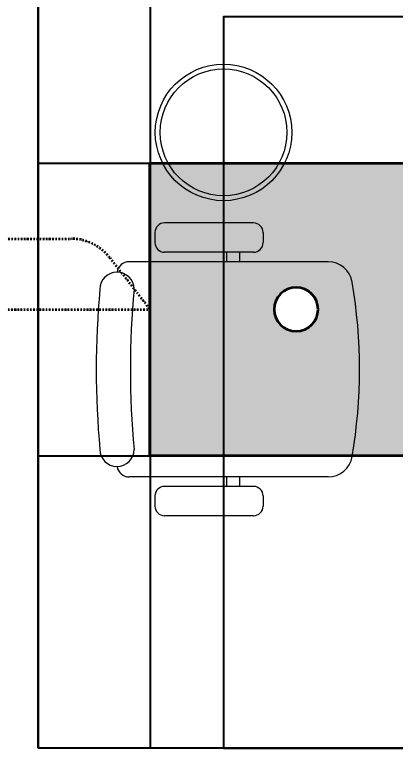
# Model space of a CAD drawing. Extents: x -12260 to 184725, y -29287 to 19916.
# Drawn here: x 34927 to 35708, y -12830 to -11326 of the extents above; entities that cross this region are included whole.
import ezdxf
from ezdxf.enums import TextEntityAlignment as Align

# ---------------------------------------------------------------- set-up
doc = ezdxf.new("R2010")
doc.units = 0
doc.header["$LTSCALE"] = 0.25
doc.linetypes.add('DASHDOT', pattern=[25.4, 12.7, -6.35, 0, -6.35])
doc.layers.add('01-First Floor-FUR$0$FALSE CEILING', color=251, linetype='Continuous')
doc.layers.add('01-First Floor-FUR$0$X-WHITE glass', color=255, linetype='Continuous')
for name, color, linetype, lineweight in [('01-First Floor-FUR$0$LOADING', 253, 'Continuous', 5), ('01-First Floor-FUR$0$NEW Wall', 166, 'Continuous', 5), ('E-LITE-CIRC-NUMB', 6, 'Continuous', 25), ('E-LITE-CLNG', 150, 'Continuous', 35), ('E-LITE-CLNG-CNDT', 6, 'DASHDOT', 35), ('E-LITE-CTRL', 6, 'Continuous', 25), ('E-LITE-IDEN', 6, 'Continuous', 25)]:
    doc.layers.add(name, color=color, linetype=linetype, lineweight=lineweight)
doc.styles.add('DC_SIMPLEX', font='SIMPLEX.shx', dxfattribs={"width": 0.7})

# ---------------------------------------------------------------- blocks, each defined once
blk = doc.blocks.new('*U228')
h = blk.add_hatch(color=254)
h.dxf.hatch_style = 1
h.paths.add_polyline_path([(-300, 300), (-300, -300), (300, -300), (300, 300)])
edge = h.paths.add_edge_path(flags=16)
edge.add_arc((0, 0), 45, 0, 360)
blk.add_lwpolyline([(-300, 300), (-300, -300), (300, -300), (300, 300)], close=True)
blk.add_circle((0, 0), 45)
at = {"layer": 'E-LITE-CIRC-NUMB', "style": 'DC_SIMPLEX', "width": 0.7, "flags": 8}
blk.add_attdef('CIRCUIT', text='', height=200, rotation=0, dxfattribs=at).set_placement((-473.9, 300), align=Align.RIGHT)
at = {"layer": 'E-LITE-CTRL', "style": 'DC_SIMPLEX', "width": 0.7, "flags": 8}
blk.add_attdef('CONTROL', (1118.9, -935), '', height=200, rotation=360, dxfattribs=at)
at = {"layer": 'E-LITE-IDEN', "style": 'DC_SIMPLEX', "width": 0.7, "flags": 8}
blk.add_attdef('TYPE', (460.4, 457.6), '', height=200, rotation=360, dxfattribs=at)
blk = doc.blocks.new('01-First Floor-FUR$0$WM00001-P')
at = {"layer": '01-First Floor-FUR$0$LOADING'}
for radius in [0.14, 0.13]:
    blk.add_circle((0, 0), radius, dxfattribs=at)
blk = doc.blocks.new('*X334')
at = {"color": 0}
for p, q in [((5, 3), (5, 3)), ((5, 3), (5, 3)), ((5, 3), (5, 3)), ((5, 3), (5, 3)), ((5, 3), (5, 3)), ((5, 3), (5, 3)), ((5, 3), (5, 3)), ((5, 3), (5, 3)), ((5, 3), (5, 3)), ((5, 3), (5, 3)), ((5, 3), (5, 3)), ((5, 3), (5, 3)), ((5, 3), (5, 3)), ((5, 3), (5, 3)), ((5, 3), (5, 3)), ((5, 3), (5, 3)), ((5, 3), (5, 3)), ((5, 3), (5, 3)), ((5, 3), (5, 3)), ((5, 3), (5, 3)), ((5, 3), (5, 3)), ((5, 3), (5, 3)), ((5, 3), (5, 3)), ((5, 3), (5, 3)), ((5, 3), (5, 3)), ((5, 3), (5, 3)), ((5, 3), (5, 3)), ((5, 3), (5, 3)), ((5, 3), (5, 3)), ((5, 3), (5, 3)), ((5, 3), (5, 3)), ((5, 3), (5, 3)), ((5, 3), (5, 3)), ((5, 3), (5, 3)), ((5, 3), (5, 3)), ((5, 3), (5, 3)), ((5, 3), (5, 3)), ((5, 3), (5, 3)), ((5, 3), (5, 3)), ((5, 3), (5, 3)), ((5, 3), (5, 3)), ((5, 3), (5, 3)), ((5, 3), (5, 3)), ((5, 3), (5, 3)), ((5, 3), (5, 3)), ((5, 3), (5, 3)), ((5, 3), (5, 3)), ((5, 3), (5, 3)), ((5, 3), (5, 3)), ((5, 3), (5, 3)), ((5, 3), (5, 3)), ((5, 3), (5, 3)), ((5, 3), (5, 3)), ((5, 3), (5, 3)), ((5, 3), (5, 3)), ((5, 3), (5, 3)), ((5, 3), (5, 3)), ((5, 3), (5, 3)), ((5, 3), (5, 3)), ((5, 3), (5, 3)), ((5, 3), (5, 3)), ((5, 3), (5, 3)), ((5, 3), (5, 3)), ((5, 3), (5, 3)), ((5, 3), (5, 3)), ((5, 3), (5, 3)), ((6, 3), (5, 3)), ((5, 3), (5, 3)), ((6, 3), (5, 3)), ((5, 3), (5, 3)), ((6, 3), (5, 3)), ((5, 3), (5, 3)), ((6, 3), (5, 3)), ((5, 3), (5, 3)), ((5, 3), (5, 3)), ((5, 3), (5, 3)), ((5, 3), (5, 3)), ((5, 3), (5, 3)), ((5, 3), (5, 3)), ((5, 3), (5, 3)), ((5, 3), (5, 3)), ((5, 3), (5, 3)), ((5, 3), (5, 3)), ((5, 3), (5, 3)), ((5, 3), (5, 3)), ((5, 3), (5, 3)), ((5, 3), (5, 3)), ((5, 3), (5, 3)), ((5, 3), (5, 3)), ((5, 3), (5, 3)), ((5, 3), (5, 3)), ((5, 3), (5, 3)), ((5, 3), (5, 3)), ((5, 3), (5, 3)), ((5, 3), (5, 3)), ((5, 3), (5, 3)), ((6, 3), (6, 3)), ((6, 3), (6, 3)), ((6, 3), (6, 3)), ((6, 3), (6, 3)), ((6, 3), (6, 3)), ((6, 3), (6, 3)), ((6, 3), (6, 3)), ((6, 3), (6, 3)), ((6, 3), (6, 3)), ((6, 3), (6, 3)), ((6, 3), (6, 3)), ((6, 3), (6, 3)), ((6, 3), (6, 3)), ((6, 3), (6, 3)), ((6, 3), (6, 3)), ((6, 3), (6, 3)), ((6, 3), (6, 3)), ((6, 3), (6, 3)), ((6, 3), (6, 3)), ((6, 3), (6, 3)), ((6, 3), (6, 3)), ((6, 3), (6, 3)), ((6, 3), (6, 3)), ((6, 3), (6, 3)), ((6, 3), (6, 3)), ((6, 3), (6, 3)), ((6, 3), (6, 3)), ((6, 3), (6, 3)), ((6, 3), (6, 3)), ((6, 3), (6, 3)), ((6, 3), (6, 3)), ((6, 3), (6, 3)), ((6, 3), (6, 3)), ((6, 3), (6, 3)), ((6, 3), (6, 3)), ((6, 3), (6, 3)), ((6, 3), (6, 3)), ((6, 3), (6, 3)), ((6, 3), (6, 3)), ((6, 3), (6, 3)), ((6, 3), (6, 3)), ((6, 3), (6, 3)), ((6, 3), (6, 3)), ((6, 3), (6, 3)), ((6, 3), (6, 3)), ((6, 3), (6, 3)), ((6, 3), (6, 3)), ((6, 3), (6, 3)), ((6, 3), (6, 3)), ((6, 3), (6, 3)), ((6, 3), (6, 3)), ((6, 3), (6, 3)), ((6, 3), (6, 3)), ((6, 3), (6, 3)), ((6, 3), (6, 3)), ((6, 3), (6, 3)), ((6, 3), (6, 3)), ((6, 3), (6, 3)), ((6, 3), (6, 3)), ((6, 3), (6, 3)), ((6, 3), (6, 3)), ((6, 3), (6, 3)), ((6, 3), (6, 3)), ((6, 3), (6, 3)), ((6, 3), (6, 3)), ((6, 3), (6, 3)), ((6, 3), (6, 3)), ((6, 3), (6, 3)), ((6, 3), (6, 3)), ((6, 3), (6, 3)), ((6, 3), (6, 3)), ((6, 3), (6, 3)), ((6, 3), (6, 3)), ((6, 3), (6, 3)), ((6, 3), (6, 3)), ((6, 3), (6, 3)), ((6, 3), (6, 3)), ((6, 3), (6, 3)), ((6, 3), (6, 3)), ((6, 3), (6, 3)), ((6, 3), (6, 3)), ((6, 3), (6, 3)), ((6, 3), (6, 3)), ((6, 3), (6, 3)), ((6, 3), (6, 3)), ((6, 3), (6, 3)), ((6, 3), (6, 3)), ((6, 3), (6, 3)), ((6, 3), (6, 3)), ((6, 3), (6, 3)), ((6, 3), (6, 3)), ((6, 3), (6, 3)), ((6, 3), (6, 3)), ((6, 3), (6, 3)), ((6, 3), (6, 3)), ((6, 3), (6, 3)), ((6, 3), (6, 3)), ((6, 3), (6, 3)), ((6, 3), (6, 3)), ((6, 3), (6, 3)), ((6, 3), (6, 3)), ((6, 3), (6, 3)), ((6, 3), (6, 3)), ((6, 3), (6, 3)), ((6, 3), (6, 3)), ((6, 3), (6, 3)), ((6, 3), (6, 3)), ((6, 3), (6, 3)), ((6, 3), (6, 3)), ((6, 3), (6, 3)), ((6, 3), (6, 3)), ((6, 3), (6, 3)), ((6, 3), (6, 3)), ((6, 3), (6, 3)), ((6, 3), (6, 3)), ((6, 3), (6, 3)), ((6, 3), (6, 3)), ((6, 3), (6, 3)), ((6, 3), (6, 3)), ((6, 3), (6, 3)), ((6, 3), (6, 3)), ((6, 3), (6, 3)), ((6, 3), (6, 3)), ((6, 3), (6, 3)), ((6, 3), (6, 3)), ((6, 3), (6, 3)), ((6, 3), (6, 3)), ((6, 3), (6, 3)), ((6, 3), (6, 3)), ((6, 3), (6, 3)), ((6, 3), (6, 3)), ((6, 3), (6, 3)), ((6, 3), (6, 3)), ((6, 3), (6, 3)), ((6, 3), (6, 3)), ((6, 3), (6, 3)), ((6, 3), (6, 3)), ((6, 3), (6, 3)), ((6, 3), (6, 3)), ((6, 3), (6, 3)), ((6, 3), (6, 3)), ((6, 3), (6, 3)), ((6, 3), (6, 3)), ((6, 3), (6, 3)), ((6, 3), (6, 3)), ((6, 3), (6, 3)), ((6, 3), (6, 3)), ((6, 3), (6, 3)), ((6, 3), (6, 3)), ((6, 3), (6, 3)), ((6, 3), (6, 3)), ((6, 3), (6, 3)), ((6, 3), (6, 3)), ((6, 3), (6, 3)), ((6, 3), (6, 3)), ((6, 3), (6, 3)), ((6, 3), (6, 3)), ((6, 3), (6, 3)), ((6, 3), (6, 3)), ((6, 3), (6, 3)), ((6, 3), (6, 3)), ((6, 3), (6, 3)), ((6, 3), (6, 3)), ((6, 3), (6, 3)), ((6, 3), (6, 3)), ((6, 3), (6, 3)), ((6, 3), (6, 3)), ((6, 3), (6, 3)), ((6, 3), (6, 3)), ((6, 3), (6, 3)), ((6, 3), (6, 3)), ((6, 3), (6, 3)), ((6, 3), (6, 3)), ((6, 3), (6, 3)), ((6, 3), (6, 3)), ((6, 3), (6, 3)), ((6, 3), (6, 3)), ((6, 3), (6, 3)), ((6, 3), (6, 3)), ((6, 3), (6, 3)), ((6, 3), (6, 3)), ((6, 3), (6, 3)), ((6, 3), (6, 3)), ((6, 3), (6, 3)), ((6, 3), (6, 3)), ((6, 3), (6, 3)), ((6, 3), (6, 3)), ((6, 3), (6, 3)), ((6, 3), (6, 3)), ((6, 3), (6, 3)), ((6, 3), (6, 3)), ((6, 3), (6, 3)), ((6, 3), (6, 3)), ((6, 3), (6, 3)), ((6, 3), (6, 3)), ((6, 3), (6, 3)), ((6, 3), (6, 3)), ((6, 3), (6, 3)), ((6, 3), (6, 3)), ((6, 3), (6, 3)), ((6, 3), (6, 3)), ((6, 3), (6, 3)), ((6, 3), (6, 3)), ((6, 3), (6, 3)), ((6, 3), (5, 3)), ((6, 3), (5, 3)), ((6, 3), (5, 3)), ((6, 3), (5, 3)), ((6, 3), (5, 3)), ((6, 3), (6, 3)), ((6, 3), (6, 3)), ((6, 3), (6, 3)), ((6, 3), (6, 3)), ((6, 3), (6, 3)), ((6, 3), (6, 3)), ((6, 3), (6, 3)), ((6, 3), (6, 3)), ((6, 3), (6, 3)), ((6, 3), (6, 3)), ((6, 3), (6, 3)), ((6, 3), (6, 3)), ((6, 3), (6, 3)), ((6, 3), (6, 3)), ((6, 3), (6, 3)), ((6, 3), (6, 3)), ((6, 3), (6, 3)), ((6, 3), (6, 3)), ((6, 3), (6, 3)), ((6, 3), (6, 3)), ((6, 3), (6, 3)), ((6, 3), (6, 3)), ((6, 3), (6, 3)), ((6, 3), (6, 3)), ((6, 3), (6, 3)), ((6, 3), (6, 3)), ((6, 3), (6, 3)), ((6, 3), (6, 3)), ((6, 3), (6, 3)), ((6, 3), (6, 3)), ((6, 3), (6, 3)), ((6, 3), (6, 3)), ((6, 3), (6, 3)), ((6, 3), (6, 3)), ((6, 3), (6, 3)), ((6, 3), (6, 3)), ((6, 3), (6, 3)), ((6, 3), (6, 3)), ((6, 3), (6, 3)), ((6, 3), (6, 3)), ((6, 3), (6, 3)), ((6, 3), (6, 3)), ((6, 3), (6, 3)), ((6, 3), (6, 3)), ((6, 3), (6, 3)), ((6, 3), (6, 3)), ((6, 3), (6, 3)), ((6, 3), (6, 3)), ((6, 3), (6, 3)), ((6, 3), (6, 3)), ((6, 3), (6, 3)), ((6, 3), (6, 3)), ((6, 3), (6, 3)), ((6, 3), (6, 3)), ((6, 3), (6, 3)), ((6, 3), (6, 3)), ((6, 3), (6, 3)), ((6, 3), (6, 3)), ((6, 3), (6, 3)), ((6, 3), (6, 3)), ((6, 3), (6, 3)), ((6, 3), (6, 3)), ((6, 3), (6, 3)), ((6, 3), (6, 3)), ((6, 3), (6, 3)), ((6, 3), (6, 3)), ((6, 3), (6, 3)), ((6, 3), (6, 3)), ((6, 3), (6, 3)), ((6, 3), (6, 3)), ((6, 3), (6, 3)), ((6, 3), (6, 3)), ((6, 3), (6, 3)), ((6, 3), (6, 3)), ((6, 3), (6, 3)), ((6, 3), (6, 3)), ((6, 3), (6, 3)), ((6, 3), (6, 3)), ((6, 3), (6, 3)), ((6, 3), (6, 3)), ((6, 3), (6, 3)), ((6, 3), (6, 3)), ((6, 3), (6, 3)), ((6, 3), (6, 3)), ((6, 3), (6, 3)), ((6, 3), (6, 3)), ((6, 3), (6, 3)), ((6, 3), (6, 3)), ((6, 3), (6, 3)), ((6, 3), (6, 3)), ((6, 3), (6, 3)), ((6, 3), (6, 3)), ((6, 3), (6, 3)), ((6, 3), (6, 3)), ((6, 3), (6, 3)), ((6, 3), (6, 3)), ((6, 3), (6, 3)), ((6, 3), (6, 3)), ((6, 3), (6, 3)), ((6, 3), (6, 3)), ((6, 3), (6, 3)), ((6, 3), (6, 3)), ((6, 3), (6, 3)), ((6, 3), (6, 3)), ((6, 3), (6, 3)), ((6, 3), (6, 3)), ((6, 3), (6, 3)), ((6, 3), (6, 3)), ((6, 3), (6, 3)), ((6, 3), (6, 3)), ((6, 3), (6, 3)), ((6, 3), (6, 3)), ((6, 3), (6, 3)), ((6, 3), (6, 3)), ((6, 3), (6, 3)), ((6, 3), (6, 3)), ((6, 3), (6, 3)), ((6, 3), (6, 3)), ((6, 3), (6, 3)), ((6, 3), (6, 3)), ((6, 3), (6, 3)), ((6, 3), (6, 3)), ((6, 3), (6, 3)), ((6, 3), (6, 3)), ((6, 3), (6, 3)), ((6, 3), (6, 3)), ((6, 3), (6, 3)), ((6, 3), (6, 3)), ((6, 3), (6, 3)), ((6, 3), (6, 3)), ((6, 3), (6, 3)), ((6, 3), (6, 3)), ((6, 3), (6, 3)), ((6, 3), (6, 3)), ((6, 3), (6, 3)), ((6, 3), (6, 3)), ((6, 3), (6, 3)), ((6, 3), (6, 3)), ((6, 3), (6, 3)), ((6, 3), (6, 3)), ((6, 3), (6, 3)), ((6, 3), (6, 3)), ((6, 3), (6, 3)), ((6, 3), (6, 3)), ((6, 3), (6, 3)), ((6, 3), (6, 3)), ((6, 3), (6, 3)), ((6, 3), (6, 3)), ((6, 3), (6, 3)), ((6, 3), (6, 3)), ((6, 3), (6, 3)), ((6, 3), (6, 3)), ((6, 3), (6, 3)), ((6, 3), (6, 3)), ((6, 3), (6, 3)), ((6, 3), (6, 3)), ((6, 3), (6, 3)), ((6, 3), (6, 3)), ((6, 3), (6, 3)), ((6, 3), (6, 3)), ((6, 3), (6, 3)), ((6, 3), (6, 3)), ((6, 3), (6, 3)), ((6, 3), (6, 3)), ((6, 3), (6, 3)), ((6, 3), (6, 3)), ((6, 3), (6, 3)), ((6, 3), (6, 3)), ((6, 3), (6, 3)), ((6, 3), (6, 3)), ((6, 3), (6, 3)), ((6, 3), (6, 3)), ((6, 3), (6, 3)), ((6, 3), (6, 3)), ((6, 3), (6, 3)), ((6, 3), (6, 3)), ((6, 3), (6, 3)), ((6, 3), (6, 3)), ((6, 3), (6, 3)), ((6, 3), (6, 3)), ((6, 3), (6, 3)), ((6, 3), (6, 3)), ((6, 3), (6, 3)), ((6, 3), (6, 3)), ((6, 3), (6, 3)), ((6, 3), (6, 3)), ((6, 3), (6, 3)), ((6, 3), (6, 3)), ((6, 3), (6, 3)), ((6, 3), (6, 3)), ((6, 3), (6, 3)), ((6, 3), (6, 3)), ((6, 3), (6, 3)), ((6, 3), (6, 3)), ((6, 3), (6, 3)), ((6, 3), (6, 3)), ((6, 3), (6, 3)), ((6, 3), (6, 3)), ((6, 3), (6, 3)), ((6, 3), (6, 3)), ((6, 3), (6, 3)), ((6, 3), (6, 3)), ((6, 3), (6, 3)), ((6, 3), (6, 3)), ((6, 3), (6, 3)), ((6, 3), (6, 3)), ((6, 3), (6, 3)), ((6, 3), (6, 3)), ((6, 3), (6, 3)), ((6, 3), (6, 3)), ((6, 3), (6, 3)), ((6, 3), (6, 3)), ((6, 3), (6, 3)), ((6, 3), (6, 3)), ((6, 3), (6, 3)), ((6, 3), (6, 3)), ((6, 3), (6, 3)), ((6, 3), (6, 3)), ((6, 3), (6, 3)), ((6, 3), (6, 3)), ((6, 3), (6, 3)), ((6, 3), (6, 3)), ((6, 3), (6, 3)), ((6, 3), (6, 3)), ((6, 3), (6, 3)), ((6, 3), (6, 3)), ((6, 3), (6, 3)), ((6, 3), (6, 3)), ((6, 3), (6, 3)), ((6, 3), (6, 3)), ((6, 3), (6, 3)), ((6, 3), (6, 3)), ((6, 3), (6, 3)), ((6, 3), (6, 3)), ((6, 3), (6, 3)), ((6, 3), (6, 3)), ((6, 3), (6, 3)), ((6, 3), (6, 3)), ((6, 3), (6, 3)), ((6, 3), (6, 3)), ((6, 3), (6, 3)), ((6, 3), (6, 3)), ((6, 3), (6, 3)), ((6, 3), (6, 3)), ((6, 3), (6, 3)), ((6, 3), (6, 3)), ((6, 3), (6, 3)), ((6, 3), (6, 3)), ((6, 3), (6, 3)), ((6, 3), (6, 3)), ((6, 3), (6, 3)), ((6, 3), (6, 3)), ((6, 3), (6, 3)), ((6, 3), (6, 3)), ((6, 3), (6, 3)), ((6, 3), (6, 3)), ((6, 3), (6, 3)), ((6, 3), (6, 3)), ((6, 3), (6, 3)), ((6, 3), (6, 3)), ((6, 3), (6, 3)), ((6, 3), (6, 3)), ((6, 3), (6, 3)), ((6, 3), (6, 3)), ((6, 3), (6, 3)), ((6, 3), (6, 3)), ((6, 3), (6, 3)), ((6, 3), (6, 3)), ((6, 3), (6, 3)), ((6, 3), (6, 3)), ((6, 3), (6, 3)), ((6, 3), (6, 3)), ((6, 3), (6, 3)), ((6, 3), (6, 3)), ((6, 3), (6, 3)), ((6, 3), (6, 3)), ((6, 3), (6, 3)), ((6, 3), (6, 3)), ((6, 3), (6, 3)), ((6, 3), (6, 3)), ((6, 3), (6, 3)), ((6, 3), (6, 3)), ((6, 3), (6, 3)), ((6, 3), (6, 3)), ((6, 3), (6, 3)), ((6, 3), (6, 3)), ((6, 3), (6, 3)), ((6, 3), (6, 3)), ((6, 3), (6, 3)), ((6, 3), (6, 3)), ((6, 3), (6, 3)), ((6, 3), (6, 3)), ((6, 3), (6, 3)), ((6, 3), (6, 3)), ((6, 3), (6, 3)), ((6, 3), (6, 3)), ((6, 3), (6, 3)), ((6, 3), (6, 3)), ((6, 3), (6, 3)), ((6, 3), (6, 3)), ((6, 3), (6, 3)), ((6, 3), (6, 3)), ((6, 3), (6, 3)), ((6, 3), (6, 3)), ((6, 3), (6, 3)), ((6, 3), (6, 3)), ((6, 3), (6, 3)), ((6, 3), (6, 3)), ((6, 3), (6, 3)), ((6, 3), (6, 3)), ((6, 3), (6, 3)), ((6, 3), (6, 3)), ((6, 3), (6, 3)), ((6, 3), (6, 3)), ((6, 3), (6, 3)), ((6, 3), (6, 3)), ((6, 3), (6, 3))]:
    blk.add_line(p, q, dxfattribs=at)
blk = doc.blocks.new('*X335')
at = {"color": 0}
for p, q in [((13, 1), (13, 1)), ((13, 1), (13, 1)), ((13, 1), (13, 1)), ((13, 1), (13, 1)), ((13, 1), (13, 1)), ((13, 1), (13, 1)), ((13, 1), (13, 1)), ((13, 1), (13, 1)), ((13, 1), (13, 1)), ((13, 1), (13, 1)), ((13, 1), (13, 1)), ((13, 1), (13, 1)), ((13, 1), (13, 1)), ((13, 1), (13, 1)), ((13, 1), (13, 1)), ((13, 1), (14, 1)), ((13, 1), (14, 1)), ((13, 1), (14, 1)), ((13, 1), (13, 1)), ((13, 1), (13, 1)), ((13, 1), (13, 1)), ((13, 1), (13, 1)), ((13, 1), (13, 1)), ((13, 1), (13, 1)), ((13, 1), (13, 1)), ((13, 1), (13, 1)), ((13, 1), (13, 1)), ((13, 1), (13, 1)), ((13, 1), (13, 1)), ((13, 1), (13, 1)), ((13, 1), (13, 1)), ((13, 1), (13, 1)), ((13, 1), (13, 1)), ((13, 1), (13, 1)), ((13, 1), (13, 1)), ((13, 1), (13, 1)), ((13, 1), (13, 1)), ((13, 1), (13, 1)), ((13, 1), (13, 1)), ((13, 1), (13, 1)), ((13, 1), (13, 1)), ((13, 1), (13, 1)), ((13, 1), (13, 1)), ((13, 1), (13, 1)), ((13, 1), (13, 1)), ((13, 1), (13, 1)), ((13, 1), (13, 1)), ((13, 1), (13, 1)), ((13, 1), (13, 1)), ((13, 1), (13, 1)), ((13, 1), (13, 1)), ((13, 1), (13, 1)), ((13, 1), (13, 1)), ((13, 1), (13, 1)), ((13, 1), (13, 1)), ((13, 1), (13, 1)), ((13, 1), (13, 1)), ((13, 1), (13, 1)), ((13, 1), (13, 1)), ((13, 1), (13, 1)), ((13, 1), (13, 1)), ((13, 1), (13, 1)), ((13, 1), (13, 1)), ((13, 1), (13, 1)), ((13, 1), (13, 1)), ((13, 1), (13, 1)), ((13, 1), (13, 1)), ((13, 1), (13, 1)), ((13, 1), (13, 1)), ((13, 1), (13, 1)), ((13, 1), (13, 1)), ((13, 1), (13, 1)), ((13, 1), (13, 1)), ((13, 1), (13, 1)), ((13, 1), (13, 1)), ((13, 1), (13, 1)), ((13, 1), (13, 1)), ((13, 1), (13, 1)), ((13, 1), (13, 1)), ((13, 1), (13, 1)), ((13, 1), (13, 1)), ((13, 1), (13, 1)), ((13, 1), (13, 1)), ((13, 1), (13, 1)), ((13, 1), (13, 1)), ((13, 1), (13, 1)), ((13, 1), (13, 1)), ((13, 1), (13, 1)), ((13, 1), (13, 1)), ((13, 1), (13, 1)), ((13, 1), (13, 1)), ((13, 1), (13, 1)), ((13, 1), (13, 1)), ((13, 1), (13, 1)), ((13, 1), (13, 1)), ((13, 1), (13, 1)), ((13, 1), (13, 1)), ((13, 1), (13, 1)), ((13, 1), (13, 1)), ((13, 1), (13, 1)), ((13, 1), (13, 1)), ((13, 1), (13, 1)), ((13, 1), (13, 1)), ((13, 1), (13, 1)), ((13, 1), (13, 1)), ((13, 1), (13, 1)), ((13, 1), (13, 1)), ((13, 1), (13, 1)), ((13, 1), (13, 1)), ((13, 1), (13, 1)), ((13, 1), (13, 1)), ((13, 1), (13, 1)), ((13, 1), (13, 1)), ((13, 1), (13, 1)), ((13, 1), (13, 1)), ((13, 1), (13, 1)), ((13, 1), (13, 1)), ((13, 1), (13, 1)), ((13, 1), (13, 1)), ((13, 1), (13, 1)), ((13, 1), (13, 1)), ((13, 1), (13, 1)), ((13, 1), (13, 1)), ((13, 1), (14, 1)), ((13, 0), (13, 0)), ((13, 0), (13, 0)), ((13, 0), (13, 0)), ((13, 0), (13, 0)), ((13, 0), (13, 0)), ((13, 0), (13, 0)), ((13, 0), (13, 0)), ((13, 0), (13, 0)), ((13, 0), (13, 0)), ((13, 0), (13, 0)), ((13, 0), (13, 0)), ((13, 0), (13, 0)), ((13, 0), (13, 0)), ((13, 0), (13, 0)), ((13, 0), (13, 0)), ((13, 0), (13, 0)), ((13, 0), (13, 0)), ((13, 0), (13, 0)), ((13, 0), (13, 0)), ((13, 0), (13, 0)), ((13, 0), (13, 0)), ((13, 0), (13, 0)), ((13, 0), (13, 0)), ((13, 0), (13, 0)), ((13, 0), (13, 0)), ((13, 0), (13, 0)), ((13, 0), (13, 0)), ((13, 0), (13, 0)), ((13, 0), (13, 0)), ((13, 0), (13, 0)), ((13, 0), (13, 0)), ((13, 0), (13, 0)), ((13, 0), (13, 0)), ((13, 0), (13, 0)), ((13, 0), (13, 0)), ((13, 0), (13, 0)), ((13, 0), (13, 0)), ((13, 0), (13, 0)), ((13, 0), (13, 0)), ((13, 0), (13, 0)), ((13, 0), (13, 0)), ((13, 0), (13, 0)), ((13, 0), (13, 0)), ((13, 0), (13, 0)), ((13, 0), (13, 0)), ((13, 0), (13, 0)), ((13, 0), (13, 0)), ((13, 0), (13, 0)), ((13, 0), (14, 0)), ((13, 0), (14, 0)), ((13, 0), (13, 0)), ((13, 0), (14, 0)), ((14, 1), (14, 1)), ((14, 1), (14, 1)), ((14, 1), (14, 1)), ((14, 1), (14, 1)), ((14, 1), (14, 1)), ((14, 1), (14, 1)), ((14, 1), (14, 1)), ((14, 1), (14, 1)), ((14, 1), (14, 1)), ((14, 1), (14, 1)), ((14, 1), (14, 1)), ((14, 1), (14, 1)), ((14, 1), (14, 1)), ((14, 1), (14, 1)), ((14, 1), (14, 1)), ((14, 1), (14, 1)), ((14, 1), (14, 1)), ((14, 1), (14, 1)), ((14, 1), (14, 1)), ((14, 1), (14, 1)), ((14, 1), (14, 1)), ((14, 1), (14, 1)), ((14, 1), (14, 1)), ((14, 1), (14, 1)), ((14, 1), (14, 1)), ((14, 1), (14, 1)), ((14, 1), (14, 1)), ((14, 1), (14, 1)), ((14, 1), (14, 1)), ((14, 1), (14, 1)), ((14, 1), (14, 1)), ((14, 1), (14, 1)), ((14, 1), (14, 1)), ((14, 1), (14, 1)), ((14, 1), (14, 1)), ((14, 1), (14, 1)), ((14, 1), (14, 1)), ((14, 1), (14, 1)), ((14, 1), (14, 1)), ((14, 1), (14, 1)), ((14, 1), (14, 1)), ((14, 1), (14, 1)), ((14, 1), (14, 1)), ((14, 1), (14, 1)), ((14, 1), (14, 1)), ((14, 1), (14, 1)), ((14, 1), (14, 1)), ((14, 1), (14, 1)), ((14, 1), (14, 1)), ((14, 1), (14, 1)), ((14, 1), (14, 1)), ((14, 1), (14, 1)), ((14, 1), (14, 1)), ((14, 1), (14, 1)), ((14, 1), (14, 1)), ((14, 1), (14, 1)), ((14, 1), (14, 1)), ((14, 1), (14, 1)), ((14, 1), (14, 1)), ((14, 1), (14, 1)), ((14, 1), (14, 1)), ((14, 1), (14, 1)), ((14, 1), (14, 1)), ((14, 1), (14, 1)), ((14, 1), (14, 1)), ((14, 1), (14, 1)), ((14, 1), (14, 1)), ((14, 1), (14, 1)), ((14, 1), (14, 1)), ((14, 1), (14, 1)), ((14, 1), (14, 1)), ((14, 1), (14, 1)), ((14, 1), (14, 1)), ((14, 1), (14, 1)), ((14, 1), (14, 1)), ((14, 1), (14, 1)), ((14, 1), (14, 1)), ((14, 1), (14, 1)), ((14, 1), (14, 1)), ((14, 1), (14, 1)), ((14, 1), (14, 1)), ((14, 1), (14, 1)), ((14, 1), (14, 1)), ((14, 1), (14, 1)), ((14, 1), (14, 1)), ((14, 1), (14, 1)), ((14, 1), (14, 1)), ((14, 1), (14, 1)), ((14, 1), (14, 1)), ((14, 1), (14, 1)), ((14, 1), (14, 1)), ((14, 1), (14, 1)), ((14, 1), (14, 1)), ((14, 1), (14, 1)), ((14, 0), (14, 0)), ((14, 0), (14, 0)), ((14, 0), (14, 0)), ((14, 0), (14, 0)), ((14, 0), (14, 0)), ((14, 0), (14, 0)), ((14, 0), (14, 0)), ((14, 0), (14, 0)), ((14, 0), (14, 0)), ((14, 0), (14, 0)), ((14, 0), (14, 0)), ((14, 0), (14, 0)), ((14, 0), (14, 0)), ((14, 0), (14, 0)), ((14, 0), (14, 0)), ((14, 0), (14, 0)), ((14, 0), (14, 0)), ((14, 0), (14, 0)), ((14, 0), (14, 0)), ((14, 0), (14, 0)), ((14, 0), (14, 0)), ((14, 0), (14, 0)), ((14, 0), (14, 0)), ((14, 0), (14, 0)), ((14, 0), (14, 0)), ((14, 0), (14, 0)), ((14, 0), (14, 0)), ((14, 0), (14, 0)), ((14, 0), (14, 0)), ((14, 0), (14, 0)), ((14, 0), (14, 0)), ((14, 0), (14, 0)), ((14, 0), (14, 0)), ((14, 0), (14, 0)), ((14, 0), (14, 0)), ((14, 0), (14, 0)), ((14, 0), (14, 0)), ((14, 0), (14, 0)), ((14, 0), (14, 0)), ((14, 0), (14, 0)), ((14, 0), (14, 0)), ((14, 0), (14, 0)), ((14, 0), (14, 0)), ((14, 0), (14, 0)), ((14, 0), (14, 0)), ((14, 0), (14, 0)), ((14, 0), (14, 0)), ((14, 0), (14, 0)), ((13, 0), (13, 0)), ((13, 0), (14, 0)), ((13, 0), (13, 0)), ((13, 0), (14, 0)), ((13, 0), (13, 0)), ((13, 0), (14, 0)), ((13, 0), (13, 0)), ((13, 0), (13, 0)), ((13, 0), (13, 0)), ((13, 0), (13, 0)), ((13, 0), (14, 0)), ((13, 0), (13, 0)), ((13, 0), (14, 0)), ((13, 0), (13, 0)), ((13, 0), (14, 0)), ((13, 0), (13, 0)), ((13, 0), (14, 0)), ((13, 0), (13, 0)), ((13, 0), (14, 0)), ((13, 0), (13, 0)), ((13, 0), (14, 0)), ((13, 0), (13, 0)), ((13, 0), (14, 0)), ((13, 0), (13, 0)), ((13, 0), (13, 0)), ((13, 0), (13, 0)), ((13, 0), (14, 0)), ((13, 0), (13, 0)), ((13, 0), (14, 0)), ((13, 0), (13, 0)), ((13, 0), (14, 0)), ((13, 0), (13, 0)), ((13, 0), (14, 0)), ((13, 0), (13, 0)), ((13, 0), (13, 0)), ((13, 0), (13, 0)), ((13, 0), (13, 0)), ((13, 0), (13, 0)), ((13, 0), (13, 0)), ((13, 0), (13, 0)), ((13, 0), (13, 0)), ((13, 0), (13, 0)), ((13, 0), (13, 0)), ((13, 0), (13, 0)), ((13, 0), (13, 0)), ((13, 0), (13, 0)), ((13, 0), (13, 0)), ((13, 0), (13, 0)), ((13, 0), (13, 0)), ((13, 0), (13, 0)), ((13, 0), (13, 0)), ((13, 0), (13, 0)), ((13, 0), (13, 0)), ((13, 0), (13, 0)), ((13, 0), (13, 0)), ((13, 0), (13, 0)), ((13, 0), (13, 0)), ((13, 0), (13, 0)), ((13, 0), (13, 0)), ((13, 0), (13, 0)), ((13, 0), (13, 0)), ((13, 0), (13, 0)), ((13, 0), (13, 0)), ((13, 0), (13, 0)), ((13, -1), (13, -1)), ((13, -1), (13, -1)), ((13, -1), (13, -1)), ((13, -1), (13, -1)), ((13, -1), (13, -1)), ((13, -1), (14, -1)), ((13, -1), (13, -1)), ((14, 0), (14, 0)), ((14, 0), (14, 0)), ((14, 0), (14, 0)), ((14, 0), (14, 0)), ((14, 0), (14, 0)), ((14, 0), (14, 0)), ((14, 0), (14, 0)), ((14, 0), (14, 0)), ((14, 0), (14, 0)), ((14, 0), (14, 0)), ((14, 0), (14, 0)), ((14, 0), (14, 0)), ((14, 0), (14, 0)), ((14, 0), (14, 0)), ((14, 0), (14, 0)), ((13, 0), (14, 0)), ((14, 0), (14, 0)), ((14, 0), (14, 0)), ((14, 0), (14, 0)), ((14, 0), (14, 0)), ((14, 0), (14, 0)), ((14, 0), (14, 0)), ((14, 0), (14, 0)), ((14, 0), (14, 0)), ((14, 0), (14, 0)), ((14, 0), (14, 0)), ((14, 0), (14, 0)), ((14, 0), (14, 0)), ((14, 0), (14, 0)), ((14, 0), (14, 0)), ((14, 0), (14, 0)), ((14, 0), (14, 0)), ((14, 0), (14, 0)), ((14, 0), (14, 0)), ((14, 0), (14, 0)), ((14, 0), (14, 0)), ((14, 0), (14, 0)), ((14, 0), (14, 0)), ((14, 0), (14, 0)), ((14, 0), (14, 0)), ((14, 0), (14, 0)), ((14, 0), (14, 0)), ((14, 0), (14, 0)), ((14, 0), (14, 0)), ((14, 0), (14, 0)), ((14, 0), (14, 0)), ((14, 0), (14, 0)), ((14, 0), (14, 0)), ((14, 0), (14, 0)), ((14, 0), (14, 0)), ((14, -1), (14, -1)), ((14, -1), (14, -1)), ((14, -1), (14, -1)), ((14, -1), (14, -1)), ((14, -1), (14, -1))]:
    blk.add_line(p, q, dxfattribs=at)
blk = doc.blocks.new('01-First Floor-FUR$0$GF21018-P')
at = {"color": 0}
for p, q in [((-0.2207, 0.4756), (-0.2207, 0.0675)), ((0.2205, 0.4756), (0.2205, 0.0675)), ((-0.2806, 0.3422), (-0.2598, 0.3422)), ((0.2596, 0.3422), (0.2804, 0.3422)), ((-0.3002, 0.3226), (-0.3002, 0.14)), ((-0.2402, 0.3226), (-0.2402, 0.14)), ((0.24, 0.3226), (0.24, 0.14)), ((0.3, 0.3226), (0.3, 0.14)), ((-0.2402, 0.2937), (-0.2207, 0.2937)), ((0.2205, 0.2937), (0.24, 0.2937)), ((-0.2402, 0.2671), (-0.2207, 0.2671)), ((0.2205, 0.2671), (0.24, 0.2671)), ((-0.2806, 0.1204), (-0.2598, 0.1204)), ((0.2596, 0.1204), (0.2804, 0.1204))]:
    blk.add_line(p, q, dxfattribs=at)
for points in [[(0.24, 0.2937), (0.24, 0.2937), (0.24, 0.2937), (0.24, 0.2937), (0.24, 0.2937), (0.24, 0.2937), (0.24, 0.2937), (0.24, 0.2937), (0.24, 0.2937), (0.24, 0.2937), (0.24, 0.2937), (0.24, 0.2937), (0.24, 0.2937), (0.24, 0.2937), (0.24, 0.2937), (0.24, 0.2937), (0.24, 0.2937), (0.24, 0.2937), (0.24, 0.2937), (0.24, 0.2937), (0.24, 0.2937), (0.24, 0.2937), (0.24, 0.2937), (0.24, 0.2937), (0.24, 0.2937), (0.24, 0.2937), (0.24, 0.2937), (0.24, 0.2937), (0.24, 0.2937), (0.24, 0.2937), (0.24, 0.2937), (0.24, 0.2937), (0.24, 0.2937), (0.24, 0.2937), (0.24, 0.2937), (0.24, 0.2937), (0.24, 0.2937), (0.24, 0.2937), (0.24, 0.2937), (0.24, 0.2937), (0.24, 0.2937), (0.24, 0.2937), (0.24, 0.2937), (0.24, 0.2937), (0.24, 0.2937), (0.24, 0.2937), (0.24, 0.2937), (0.24, 0.2937), (0.24, 0.2937), (0.24, 0.2937), (0.24, 0.2937), (0.24, 0.2937), (0.24, 0.2937), (0.24, 0.2937), (0.24, 0.2937), (0.24, 0.2937), (0.24, 0.2937), (0.24, 0.2937), (0.24, 0.2937), (0.24, 0.2937), (0.24, 0.2937), (0.24, 0.2937), (0.24, 0.2937), (0.24, 0.2937), (0.24, 0.2937), (0.24, 0.2937), (0.24, 0.2937), (0.24, 0.2937), (0.24, 0.2937), (0.24, 0.2937), (0.24, 0.2937), (0.24, 0.2937), (0.24, 0.2937), (0.24, 0.2937), (0.24, 0.2937), (0.24, 0.2937), (0.24, 0.2937), (0.24, 0.2937), (0.24, 0.2937), (0.24, 0.2937), (0.24, 0.2937), (0.24, 0.2937), (0.24, 0.2937), (0.24, 0.2937), (0.24, 0.2937), (0.24, 0.2937), (0.24, 0.2937), (0.24, 0.2937), (0.24, 0.2937), (0.24, 0.2937), (0.24, 0.2937), (0.24, 0.2937), (0.24, 0.2937), (0.24, 0.2937), (0.24, 0.2937), (0.24, 0.2937), (0.24, 0.2937), (0.24, 0.2937), (0.24, 0.2937), (0.24, 0.2937), (0.24, 0.2937), (0.24, 0.2937), (0.24, 0.2937), (0.24, 0.2937), (0.24, 0.2937), (0.24, 0.2937), (0.24, 0.2937), (0.24, 0.2937), (0.24, 0.2937), (0.24, 0.2937), (0.24, 0.2937), (0.24, 0.2937), (0.24, 0.2937), (0.24, 0.2937), (0.24, 0.2937), (0.24, 0.2937), (0.24, 0.2937), (0.24, 0.2937), (0.24, 0.2937), (0.24, 0.2937), (0.24, 0.2937), (0.24, 0.2937), (0.24, 0.2937), (0.24, 0.2937), (0.24, 0.2937), (0.24, 0.2937), (0.24, 0.2937), (0.24, 0.2937), (0.24, 0.2937), (0.24, 0.2937), (0.24, 0.2937), (0.24, 0.2937), (0.24, 0.2937), (0.24, 0.2937), (0.24, 0.2937), (0.24, 0.2937), (0.24, 0.2937), (0.24, 0.2937), (0.24, 0.2937), (0.24, 0.2937), (0.24, 0.2937), (0.24, 0.2937), (0.24, 0.2937), (0.24, 0.2937), (0.24, 0.2937), (0.24, 0.2937), (0.24, 0.2937), (0.24, 0.2937), (0.24, 0.2937), (0.24, 0.2937), (0.24, 0.2937), (0.24, 0.2937), (0.24, 0.2937), (0.24, 0.2937), (0.24, 0.2937), (0.24, 0.2937), (0.24, 0.2937), (0.24, 0.2937), (0.24, 0.2937), (0.24, 0.2937), (0.24, 0.2937), (0.24, 0.2937), (0.24, 0.2937), (0.24, 0.2937), (0.24, 0.2937), (0.24, 0.2937), (0.24, 0.2937), (0.24, 0.2937), (0.24, 0.2937), (0.24, 0.2937), (0.24, 0.2937), (0.24, 0.2937), (0.24, 0.2937), (0.24, 0.2937), (0.24, 0.2937), (0.24, 0.2937), (0.24, 0.2937), (0.24, 0.2937), (0.24, 0.2937), (0.24, 0.2937), (0.24, 0.2937), (0.24, 0.2937), (0.24, 0.2937), (0.24, 0.2937), (0.24, 0.2937), (0.24, 0.2937), (0.24, 0.2937), (0.24, 0.2937), (0.24, 0.2937), (0.24, 0.2937), (0.24, 0.2937), (0.24, 0.2937), (0.24, 0.2937), (0.24, 0.2937), (0.24, 0.2937), (0.24, 0.2937), (0.24, 0.2937), (0.24, 0.2937), (0.24, 0.2937), (0.24, 0.2937), (0.24, 0.2937), (0.24, 0.2937), (0.24, 0.2937), (0.24, 0.2937), (0.24, 0.2937), (0.24, 0.2937), (0.24, 0.2937), (0.24, 0.2937), (0.24, 0.2937), (0.24, 0.2937), (0.24, 0.2937), (0.24, 0.2937), (0.24, 0.2937), (0.24, 0.2937), (0.24, 0.2937), (0.24, 0.2937), (0.24, 0.2937), (0.24, 0.2937), (0.24, 0.2937), (0.24, 0.2937), (0.24, 0.2937), (0.24, 0.2937), (0.24, 0.2937), (0.24, 0.2937), (0.24, 0.2937), (0.24, 0.2937), (0.24, 0.2937), (0.24, 0.2937), (0.24, 0.2937), (0.24, 0.2937), (0.24, 0.2937), (0.24, 0.2937), (0.24, 0.2937), (0.24, 0.2937), (0.24, 0.2937), (0.24, 0.2937), (0.24, 0.2937), (0.24, 0.2937), (0.24, 0.2937), (0.24, 0.2937), (0.24, 0.2937), (0.24, 0.2937), (0.24, 0.2937), (0.24, 0.2937), (0.24, 0.2937), (0.24, 0.2937), (0.24, 0.2937), (0.24, 0.2937), (0.24, 0.2937), (0.24, 0.2937), (0.24, 0.2937), (0.24, 0.2937), (0.24, 0.2937), (0.24, 0.2937), (0.24, 0.2937), (0.24, 0.2937), (0.24, 0.2937), (0.24, 0.2937), (0.24, 0.2937), (0.24, 0.2937), (0.24, 0.2937), (0.24, 0.2937), (0.24, 0.2937), (0.24, 0.2937), (0.24, 0.2937), (0.24, 0.2937), (0.24, 0.2937), (0.24, 0.2937), (0.24, 0.2937), (0.24, 0.2937), (0.24, 0.2937), (0.24, 0.2937), (0.24, 0.2937), (0.24, 0.2937), (0.24, 0.2937), (0.24, 0.2937), (0.24, 0.2937)], [(0.24, 0.2937), (0.24, 0.2937), (0.24, 0.2937), (0.24, 0.2937), (0.24, 0.2937), (0.24, 0.2937), (0.24, 0.2937), (0.24, 0.2937), (0.24, 0.2937), (0.24, 0.2937), (0.24, 0.2937), (0.24, 0.2937), (0.24, 0.2937), (0.24, 0.2937), (0.24, 0.2937), (0.24, 0.2937), (0.24, 0.2937), (0.24, 0.2937), (0.24, 0.2937), (0.24, 0.2937), (0.24, 0.2937), (0.24, 0.2937), (0.24, 0.2937), (0.24, 0.2937), (0.24, 0.2937), (0.24, 0.2937), (0.24, 0.2937), (0.24, 0.2937), (0.24, 0.2937), (0.24, 0.2937), (0.24, 0.2937), (0.24, 0.2937), (0.24, 0.2937), (0.24, 0.2937), (0.24, 0.2937), (0.24, 0.2937), (0.24, 0.2937), (0.24, 0.2937), (0.24, 0.2937), (0.24, 0.2937), (0.24, 0.2937), (0.24, 0.2937), (0.24, 0.2937), (0.24, 0.2937), (0.24, 0.2937), (0.24, 0.2937), (0.24, 0.2937), (0.24, 0.2937), (0.24, 0.2937), (0.24, 0.2937), (0.24, 0.2937), (0.24, 0.2937), (0.24, 0.2937), (0.24, 0.2937), (0.24, 0.2937), (0.24, 0.2937), (0.24, 0.2937), (0.24, 0.2937), (0.24, 0.2937), (0.24, 0.2937), (0.24, 0.2937), (0.24, 0.2937), (0.24, 0.2937), (0.24, 0.2937), (0.24, 0.2937), (0.24, 0.2937), (0.24, 0.2937), (0.24, 0.2937), (0.24, 0.2937), (0.24, 0.2937), (0.24, 0.2937), (0.24, 0.2937), (0.24, 0.2937), (0.24, 0.2937), (0.24, 0.2937), (0.24, 0.2937), (0.24, 0.2937), (0.24, 0.2937), (0.24, 0.2937), (0.24, 0.2937), (0.24, 0.2937), (0.24, 0.2937), (0.24, 0.2937), (0.24, 0.2937), (0.24, 0.2937), (0.24, 0.2937), (0.24, 0.2937), (0.24, 0.2937), (0.24, 0.2937), (0.24, 0.2937), (0.24, 0.2937), (0.24, 0.2937), (0.24, 0.2937), (0.24, 0.2937), (0.24, 0.2937), (0.24, 0.2937), (0.24, 0.2937), (0.24, 0.2937), (0.24, 0.2937), (0.24, 0.2937), (0.24, 0.2937), (0.24, 0.2937), (0.24, 0.2937), (0.24, 0.2937), (0.24, 0.2937), (0.24, 0.2937), (0.24, 0.2937), (0.24, 0.2937), (0.24, 0.2937), (0.24, 0.2937), (0.24, 0.2937), (0.24, 0.2937), (0.24, 0.2937), (0.24, 0.2937), (0.24, 0.2937), (0.24, 0.2937), (0.24, 0.2937), (0.24, 0.2937), (0.24, 0.2937), (0.24, 0.2937), (0.24, 0.2937), (0.24, 0.2937), (0.24, 0.2937), (0.24, 0.2937), (0.24, 0.2937), (0.24, 0.2937), (0.24, 0.2937), (0.24, 0.2937), (0.24, 0.2937), (0.24, 0.2937), (0.24, 0.2937), (0.24, 0.2937), (0.24, 0.2937), (0.24, 0.2937), (0.24, 0.2937), (0.24, 0.2937), (0.24, 0.2937), (0.24, 0.2937), (0.24, 0.2937), (0.24, 0.2937), (0.24, 0.2937), (0.24, 0.2937), (0.24, 0.2937), (0.24, 0.2937), (0.24, 0.2937), (0.24, 0.2937), (0.24, 0.2937), (0.24, 0.2937), (0.24, 0.2937), (0.24, 0.2937), (0.24, 0.2937), (0.24, 0.2937), (0.24, 0.2937), (0.24, 0.2937), (0.24, 0.2937), (0.24, 0.2937), (0.24, 0.2937), (0.24, 0.2937), (0.24, 0.2937), (0.24, 0.2937), (0.24, 0.2937), (0.24, 0.2937), (0.24, 0.2937), (0.24, 0.2937), (0.24, 0.2937), (0.24, 0.2937), (0.24, 0.2937), (0.24, 0.2937), (0.24, 0.2937), (0.24, 0.2937), (0.24, 0.2937), (0.24, 0.2937), (0.24, 0.2937), (0.24, 0.2937), (0.24, 0.2937), (0.24, 0.2937), (0.24, 0.2937), (0.24, 0.2937), (0.24, 0.2937), (0.24, 0.2937), (0.24, 0.2937), (0.24, 0.2937), (0.24, 0.2937), (0.24, 0.2937), (0.24, 0.2937), (0.24, 0.2937), (0.24, 0.2937), (0.24, 0.2937), (0.24, 0.2937), (0.24, 0.2937), (0.24, 0.2937), (0.24, 0.2937), (0.24, 0.2937), (0.24, 0.2937), (0.24, 0.2937), (0.24, 0.2937), (0.24, 0.2937), (0.24, 0.2937), (0.24, 0.2937), (0.24, 0.2937), (0.24, 0.2937), (0.24, 0.2937), (0.24, 0.2937), (0.24, 0.2937), (0.24, 0.2937), (0.24, 0.2937), (0.24, 0.2937), (0.24, 0.2937), (0.24, 0.2937), (0.24, 0.2937), (0.24, 0.2937), (0.24, 0.2937), (0.24, 0.2937), (0.24, 0.2937), (0.24, 0.2937), (0.24, 0.2937), (0.24, 0.2937), (0.24, 0.2937), (0.24, 0.2937)], [(0.24, 0.2937), (0.24, 0.2937), (0.24, 0.2937), (0.24, 0.2937), (0.24, 0.2937), (0.24, 0.2937), (0.24, 0.2937), (0.24, 0.2937), (0.24, 0.2937), (0.24, 0.2937), (0.24, 0.2937), (0.24, 0.2937), (0.24, 0.2937), (0.24, 0.2937), (0.24, 0.2937), (0.24, 0.2937), (0.24, 0.2937), (0.24, 0.2937), (0.24, 0.2937), (0.24, 0.2937), (0.24, 0.2937), (0.24, 0.2937), (0.24, 0.2937), (0.24, 0.2937), (0.24, 0.2937), (0.24, 0.2937), (0.24, 0.2937), (0.24, 0.2937), (0.24, 0.2937), (0.24, 0.2937), (0.24, 0.2937), (0.24, 0.2937), (0.24, 0.2937), (0.24, 0.2937), (0.24, 0.2937), (0.24, 0.2937), (0.24, 0.2937), (0.24, 0.2937), (0.24, 0.2937), (0.24, 0.2937), (0.24, 0.2937), (0.24, 0.2937), (0.24, 0.2937), (0.24, 0.2937), (0.24, 0.2937), (0.24, 0.2937), (0.24, 0.2937), (0.24, 0.2937), (0.24, 0.2937), (0.24, 0.2937), (0.24, 0.2937), (0.24, 0.2937), (0.24, 0.2937), (0.24, 0.2937), (0.24, 0.2937), (0.24, 0.2937), (0.24, 0.2937), (0.24, 0.2937), (0.24, 0.2937), (0.24, 0.2937), (0.24, 0.2937), (0.24, 0.2937), (0.24, 0.2937), (0.24, 0.2937), (0.24, 0.2937), (0.24, 0.2937), (0.24, 0.2937), (0.24, 0.2937), (0.24, 0.2937), (0.24, 0.2937), (0.24, 0.2937), (0.24, 0.2937), (0.24, 0.2937), (0.24, 0.2937), (0.24, 0.2937), (0.24, 0.2937), (0.24, 0.2937), (0.24, 0.2937), (0.24, 0.2937), (0.24, 0.2937), (0.24, 0.2937), (0.24, 0.2937), (0.24, 0.2937), (0.24, 0.2937), (0.24, 0.2937), (0.24, 0.2937), (0.24, 0.2937), (0.24, 0.2937), (0.24, 0.2937), (0.24, 0.2937), (0.24, 0.2937), (0.24, 0.2937), (0.24, 0.2937), (0.24, 0.2937), (0.24, 0.2937), (0.24, 0.2937), (0.24, 0.2937), (0.24, 0.2937), (0.24, 0.2937), (0.24, 0.2937), (0.24, 0.2937), (0.24, 0.2937), (0.24, 0.2937), (0.24, 0.2937), (0.24, 0.2937), (0.24, 0.2937), (0.24, 0.2937), (0.24, 0.2937), (0.24, 0.2937), (0.24, 0.2937), (0.24, 0.2937), (0.24, 0.2937), (0.24, 0.2937), (0.24, 0.2937), (0.24, 0.2937), (0.24, 0.2937), (0.24, 0.2937), (0.24, 0.2937), (0.24, 0.2937), (0.24, 0.2937), (0.24, 0.2937), (0.24, 0.2937), (0.24, 0.2937), (0.24, 0.2937), (0.24, 0.2937), (0.24, 0.2937), (0.24, 0.2937), (0.24, 0.2937), (0.24, 0.2937), (0.24, 0.2937), (0.24, 0.2937), (0.24, 0.2937), (0.24, 0.2937), (0.24, 0.2937), (0.24, 0.2937), (0.24, 0.2937), (0.24, 0.2937), (0.24, 0.2937), (0.24, 0.2937), (0.24, 0.2937), (0.24, 0.2937), (0.24, 0.2937), (0.24, 0.2937), (0.24, 0.2937), (0.24, 0.2937), (0.24, 0.2937), (0.24, 0.2937), (0.24, 0.2937), (0.24, 0.2937), (0.24, 0.2937), (0.24, 0.2937), (0.24, 0.2937), (0.24, 0.2937), (0.24, 0.2937), (0.24, 0.2937), (0.24, 0.2937), (0.24, 0.2937), (0.24, 0.2937), (0.24, 0.2937), (0.24, 0.2937), (0.24, 0.2937), (0.24, 0.2937), (0.24, 0.2937), (0.24, 0.2937), (0.24, 0.2937), (0.24, 0.2937), (0.24, 0.2937), (0.24, 0.2937), (0.24, 0.2937), (0.24, 0.2937), (0.24, 0.2937), (0.24, 0.2937), (0.24, 0.2937), (0.24, 0.2937), (0.24, 0.2937), (0.24, 0.2937), (0.24, 0.2937), (0.24, 0.2937), (0.24, 0.2937), (0.24, 0.2937), (0.24, 0.2937), (0.24, 0.2937), (0.24, 0.2937), (0.24, 0.2937), (0.24, 0.2937), (0.24, 0.2937), (0.24, 0.2937), (0.24, 0.2937), (0.24, 0.2937), (0.24, 0.2937), (0.24, 0.2937), (0.24, 0.2937), (0.24, 0.2937), (0.24, 0.2937), (0.24, 0.2937), (0.24, 0.2937), (0.24, 0.2937), (0.24, 0.2937), (0.24, 0.2937), (0.24, 0.2937), (0.24, 0.2937), (0.24, 0.2937), (0.24, 0.2937), (0.24, 0.2937), (0.24, 0.2937), (0.24, 0.2937), (0.24, 0.2937), (0.24, 0.2937), (0.24, 0.2937), (0.24, 0.2937), (0.24, 0.2937), (0.24, 0.2937), (0.24, 0.2937), (0.24, 0.2937)]]:
    blk.add_lwpolyline(points, close=True, dxfattribs=at)
for centre, radius, start, end in [((-0.0001, -0.5295), 1.0695, 80.3671, 99.6329), ((-0.1707, 0.4756), 0.05, 99.6329, 180), ((0.1705, 0.4756), 0.05, 0, 80.3671), ((-0.2806, 0.3226), 0.0196, 90, 180), ((-0.2598, 0.3226), 0.0196, 360, 90), ((0.2596, 0.3226), 0.0196, 90, 180), ((0.2804, 0.3226), 0.0196, 0, 90), ((-0.2806, 0.14), 0.0196, 180, 270), ((-0.2598, 0.14), 0.0196, 270, 360), ((0.2596, 0.14), 0.0196, 180, 270), ((0.2804, 0.14), 0.0196, 270, 0), ((-0.1643, 0.0425), 0.0351, 90, 270), ((0, 1.8467), 1.7767, 264.6946, 275.3053), ((0.1641, 0.0425), 0.0351, 270, 90), ((-0.1957, 0.0675), 0.025, 180, 261.4721), ((0.1955, 0.0675), 0.025, 278.5279, 360), ((0, 1.8314), 1.8314, 264.8532, 275.147)]:
    blk.add_arc(centre, radius, start, end, dxfattribs=at)
at = {"layer": '01-First Floor-FUR$0$NEW Wall', "color": 0, "linetype": 'Continuous'}
for points in [[(0.24, 0.2937), (0.24, 0.2937), (0.24, 0.2937), (0.24, 0.2937), (0.24, 0.2937), (0.24, 0.2937), (0.24, 0.2937), (0.24, 0.2937)], [(0.24, 0.2937), (0.24, 0.2937), (0.24, 0.2937), (0.24, 0.2937), (0.24, 0.2937), (0.24, 0.2937), (0.24, 0.2937)], [(0.24, 0.2937), (0.24, 0.2937), (0.24, 0.2937), (0.24, 0.2937), (0.24, 0.2937), (0.24, 0.2937), (0.24, 0.2937), (0.24, 0.2937), (0.24, 0.2937)], [(0.24, 0.2937), (0.24, 0.2937), (0.24, 0.2937), (0.24, 0.2937), (0.24, 0.2937), (0.24, 0.2937), (0.24, 0.2937), (0.24, 0.2937), (0.24, 0.2937), (0.24, 0.2937)], [(0.24, 0.2937), (0.24, 0.2937), (0.24, 0.2937), (0.24, 0.2937), (0.24, 0.2937), (0.24, 0.2937), (0.24, 0.2937), (0.24, 0.2937), (0.24, 0.2937), (0.24, 0.2937), (0.24, 0.2937), (0.24, 0.2937), (0.24, 0.2937), (0.24, 0.2937), (0.24, 0.2937)], [(0.24, 0.2937), (0.24, 0.2937), (0.24, 0.2937), (0.24, 0.2937), (0.24, 0.2937), (0.24, 0.2937), (0.24, 0.2937), (0.24, 0.2937), (0.24, 0.2937), (0.24, 0.2937)], [(0.24, 0.2937), (0.24, 0.2937), (0.24, 0.2937), (0.24, 0.2937), (0.24, 0.2937), (0.24, 0.2937), (0.24, 0.2937), (0.24, 0.2937), (0.24, 0.2937), (0.24, 0.2937)], [(0.24, 0.2937), (0.24, 0.2937), (0.24, 0.2937), (0.24, 0.2937), (0.24, 0.2937), (0.24, 0.2937), (0.24, 0.2937), (0.24, 0.2937), (0.24, 0.2937), (0.24, 0.2937)], [(0.24, 0.2937), (0.24, 0.2937), (0.24, 0.2937), (0.24, 0.2937), (0.24, 0.2937), (0.24, 0.2937), (0.24, 0.2937), (0.24, 0.2937), (0.24, 0.2937), (0.24, 0.2937), (0.24, 0.2937), (0.24, 0.2937), (0.24, 0.2937), (0.24, 0.2937), (0.24, 0.2937), (0.24, 0.2937), (0.24, 0.2937), (0.24, 0.2937)], [(0.24, 0.2937), (0.24, 0.2937), (0.24, 0.2937), (0.24, 0.2937), (0.24, 0.2937), (0.24, 0.2937), (0.24, 0.2937), (0.24, 0.2937), (0.24, 0.2937), (0.24, 0.2937), (0.24, 0.2937), (0.24, 0.2937)], [(0.24, 0.2937), (0.24, 0.2937), (0.24, 0.2937), (0.24, 0.2937), (0.24, 0.2937), (0.24, 0.2937), (0.24, 0.2937)], [(0.24, 0.2937), (0.24, 0.2937), (0.24, 0.2937), (0.24, 0.2937), (0.24, 0.2937), (0.24, 0.2937), (0.24, 0.2937), (0.24, 0.2937), (0.24, 0.2937), (0.24, 0.2937), (0.24, 0.2937), (0.24, 0.2937), (0.24, 0.2937), (0.24, 0.2937), (0.24, 0.2937), (0.24, 0.2937), (0.24, 0.2937), (0.24, 0.2937), (0.24, 0.2937), (0.24, 0.2937), (0.24, 0.2937), (0.24, 0.2937), (0.24, 0.2937), (0.24, 0.2937), (0.24, 0.2937), (0.24, 0.2937), (0.24, 0.2937), (0.24, 0.2937), (0.24, 0.2937), (0.24, 0.2937), (0.24, 0.2937), (0.24, 0.2937), (0.24, 0.2937), (0.24, 0.2937), (0.24, 0.2937), (0.24, 0.2937), (0.24, 0.2937), (0.24, 0.2937), (0.24, 0.2937), (0.24, 0.2937), (0.24, 0.2937), (0.24, 0.2937), (0.24, 0.2937), (0.24, 0.2937), (0.24, 0.2937), (0.24, 0.2937), (0.24, 0.2937), (0.24, 0.2937), (0.24, 0.2937), (0.24, 0.2937), (0.24, 0.2937), (0.24, 0.2937), (0.24, 0.2937), (0.24, 0.2937), (0.24, 0.2937), (0.24, 0.2937), (0.24, 0.2937), (0.24, 0.2937), (0.24, 0.2937), (0.24, 0.2937), (0.24, 0.2937), (0.24, 0.2937), (0.24, 0.2937), (0.24, 0.2937), (0.24, 0.2937), (0.24, 0.2937), (0.24, 0.2937), (0.24, 0.2937), (0.24, 0.2937), (0.24, 0.2937), (0.24, 0.2937), (0.24, 0.2937), (0.24, 0.2937), (0.24, 0.2937), (0.24, 0.2937), (0.24, 0.2937), (0.24, 0.2937), (0.24, 0.2937), (0.24, 0.2937), (0.24, 0.2937), (0.24, 0.2937), (0.24, 0.2937), (0.24, 0.2937), (0.24, 0.2937), (0.24, 0.2937), (0.24, 0.2937), (0.24, 0.2937), (0.24, 0.2937), (0.24, 0.2937), (0.24, 0.2937), (0.24, 0.2937), (0.24, 0.2937), (0.24, 0.2937), (0.24, 0.2937), (0.24, 0.2937), (0.24, 0.2937), (0.24, 0.2937), (0.24, 0.2937), (0.24, 0.2937), (0.24, 0.2937), (0.24, 0.2937), (0.24, 0.2937), (0.24, 0.2937), (0.24, 0.2937), (0.24, 0.2937), (0.24, 0.2937), (0.24, 0.2937), (0.24, 0.2937), (0.24, 0.2937), (0.24, 0.2937), (0.24, 0.2937)], [(0.24, 0.2937), (0.24, 0.2937), (0.24, 0.2937), (0.24, 0.2937), (0.24, 0.2937), (0.24, 0.2937), (0.24, 0.2937), (0.24, 0.2937), (0.24, 0.2937), (0.24, 0.2937), (0.24, 0.2937), (0.24, 0.2937), (0.24, 0.2937), (0.24, 0.2937), (0.24, 0.2937), (0.24, 0.2937), (0.24, 0.2937)], [(0.24, 0.2937), (0.24, 0.2937), (0.24, 0.2937), (0.24, 0.2937), (0.24, 0.2937), (0.24, 0.2937), (0.24, 0.2937), (0.24, 0.2937), (0.24, 0.2937), (0.24, 0.2937), (0.24, 0.2937), (0.24, 0.2937), (0.24, 0.2937), (0.24, 0.2937), (0.24, 0.2937), (0.24, 0.2937), (0.24, 0.2937), (0.24, 0.2937), (0.24, 0.2937), (0.24, 0.2937), (0.24, 0.2937), (0.24, 0.2937), (0.24, 0.2937), (0.24, 0.2937), (0.24, 0.2937), (0.24, 0.2937), (0.24, 0.2937), (0.24, 0.2937), (0.24, 0.2937), (0.24, 0.2937), (0.24, 0.2937), (0.24, 0.2937), (0.24, 0.2937), (0.24, 0.2937), (0.24, 0.2937), (0.24, 0.2937), (0.24, 0.2937), (0.24, 0.2937), (0.24, 0.2937), (0.24, 0.2937), (0.24, 0.2937), (0.24, 0.2937), (0.24, 0.2937), (0.24, 0.2937), (0.24, 0.2937), (0.24, 0.2937), (0.24, 0.2937), (0.24, 0.2937), (0.24, 0.2937), (0.24, 0.2937), (0.24, 0.2937), (0.24, 0.2937), (0.24, 0.2937), (0.24, 0.2937), (0.24, 0.2937), (0.24, 0.2937), (0.24, 0.2937), (0.24, 0.2937), (0.24, 0.2937), (0.24, 0.2937), (0.24, 0.2937), (0.24, 0.2937), (0.24, 0.2937), (0.24, 0.2937), (0.24, 0.2937), (0.24, 0.2937), (0.24, 0.2937), (0.24, 0.2937), (0.24, 0.2937), (0.24, 0.2937), (0.24, 0.2937), (0.24, 0.2937), (0.24, 0.2937), (0.24, 0.2937), (0.24, 0.2937), (0.24, 0.2937), (0.24, 0.2937), (0.24, 0.2937), (0.24, 0.2937), (0.24, 0.2937), (0.24, 0.2937), (0.24, 0.2937), (0.24, 0.2937), (0.24, 0.2937), (0.24, 0.2937), (0.24, 0.2937), (0.24, 0.2937), (0.24, 0.2937), (0.24, 0.2937)], [(0.24, 0.2937), (0.24, 0.2937), (0.24, 0.2937), (0.24, 0.2937), (0.24, 0.2937), (0.24, 0.2937), (0.24, 0.2937), (0.24, 0.2937), (0.24, 0.2937), (0.24, 0.2937), (0.24, 0.2937), (0.24, 0.2937), (0.24, 0.2937), (0.24, 0.2937), (0.24, 0.2937), (0.24, 0.2937), (0.24, 0.2937), (0.24, 0.2937), (0.24, 0.2937), (0.24, 0.2937), (0.24, 0.2937), (0.24, 0.2937), (0.24, 0.2937), (0.24, 0.2937), (0.24, 0.2937), (0.24, 0.2937), (0.24, 0.2937), (0.24, 0.2937), (0.24, 0.2937), (0.24, 0.2937), (0.24, 0.2937), (0.24, 0.2937), (0.24, 0.2937), (0.24, 0.2937), (0.24, 0.2937), (0.24, 0.2937), (0.24, 0.2937), (0.24, 0.2937), (0.24, 0.2937), (0.24, 0.2937), (0.24, 0.2937), (0.24, 0.2937), (0.24, 0.2937), (0.24, 0.2937), (0.24, 0.2937), (0.24, 0.2937), (0.24, 0.2937), (0.24, 0.2937), (0.24, 0.2937), (0.24, 0.2937), (0.24, 0.2937), (0.24, 0.2937), (0.24, 0.2937), (0.24, 0.2937)]]:
    blk.add_lwpolyline(points, dxfattribs=at)
at = {"color": 0}
for name, xscale, yscale, zscale in [('*X334', 8.59375e-11, 8.59375e-11, 8.59375e-11), ('*X335', 5.5e-11, 5.5e-11, 5.5e-11)]:
    blk.add_blockref(name, (0.24, 0.2937), dxfattribs=dict(at, xscale=xscale, yscale=yscale, zscale=zscale))
blk = doc.blocks.new('01-First Floor-FUR')
at = {"layer": '01-First Floor-FUR$0$FALSE CEILING', "linetype": 'Continuous'}
for p, q in [((35206, -12830), (35206, -8830)), ((34976, -11630), (38476, -11630)), ((34976, -12230), (38476, -12230))]:
    blk.add_line(p, q, dxfattribs=at)
at = {"layer": '01-First Floor-FUR$0$FALSE CEILING'}
blk.add_lwpolyline([(34976, -12830), (34976, -10710), (34976, -10710), (34976, -8830), (38476, -8830), (38476, -12830), (34976, -12830)], dxfattribs=at)
at = {"layer": '01-First Floor-FUR$0$FALSE CEILING', "elevation": -0.1}
blk.add_lwpolyline([(35356, -12830), (36106, -12830), (36106, -11330), (35356, -11330)], close=True, dxfattribs=at)
at = {"layer": '01-First Floor-FUR$0$X-WHITE glass', "color": 253, "lineweight": 30, "ltscale": 6, "true_color": 0x9898cc}
blk.add_line((34976, -12830), (34976, -10610), dxfattribs=at)
at = {"layer": '01-First Floor-FUR$0$LOADING', "extrusion": (2.25644e-18, -2.24019e-05, -1), "xscale": -1000, "yscale": 1000, "zscale": 1000, "rotation": 90}
blk.add_blockref('01-First Floor-FUR$0$WM00001-P', (-35356, -11567.2, 0.4), dxfattribs=at)
at = {"layer": '01-First Floor-FUR$0$LOADING', "extrusion": (-7.77426e-06, 2.24021e-05, 1), "xscale": 1000, "yscale": 1000, "zscale": 1000, "rotation": 269.9985892449479}
blk.add_blockref('01-First Floor-FUR$0$GF21018-P', (35094.9, -12053, -0.7), dxfattribs=at)

msp = doc.modelspace()

# ---------------------------------------------------------------- linework, layer by layer
at = {"layer": 'E-LITE-CLNG-CNDT', "color": 1}
msp.add_lwpolyline([(34276, -6730.2), (34628.9, -6829.3, -0.267949), (34678.9, -6915.9), (34678.9, -11685.3, 0.414214), (34778.9, -11785.3), (35043.5, -11785.3, -0.23149), (35122.4, -11823.9), (35204.9, -11930)], format="xyb", dxfattribs=at)
at = {"layer": 'E-LITE-CLNG-CNDT', "color": 1, "elevation": -0.1}
msp.add_lwpolyline([(32475.8, -11930), (35204.9, -11930)], dxfattribs=at)

# ---------------------------------------------------------------- block references
at = {"layer": 'E-LITE-CLNG'}
ref = msp.add_blockref('*U228', (35504.9, -11930, -0.1), dxfattribs=dict(at, xscale=-1))
ref.add_attrib('TYPE', 'LD1', (35898.4, -11625.5, -0.1), dxfattribs={"layer": 'E-LITE-IDEN', "height": 200, "rotation": 0, "style": 'DC_SIMPLEX', "width": 0.7, "flags": 8})
at = {"layer": 'E-LITE-CLNG-CNDT'}
msp.add_blockref('01-First Floor-FUR', (0, 0), dxfattribs=at)

doc.saveas('drawing.dxf')
